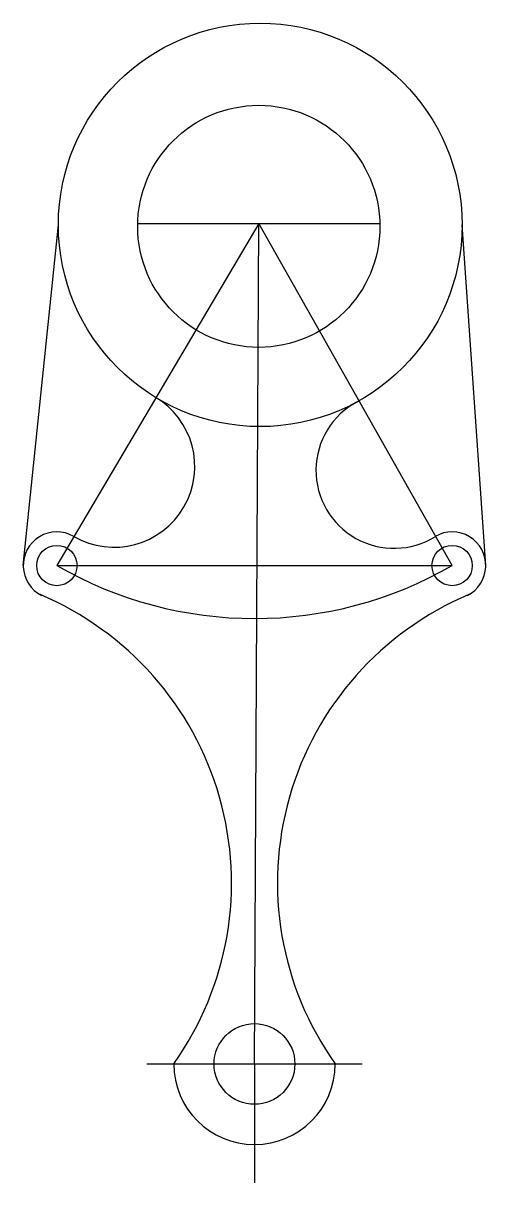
# Model space of a CAD drawing. Header units: inches. Extents: x 77 to 146, y 7 to 180.
import ezdxf

# ---------------------------------------------------------------- set-up
doc = ezdxf.new("R2010")
doc.units = ezdxf.units.IN
doc.header["$MEASUREMENT"] = 0

msp = doc.modelspace()

# ---------------------------------------------------------------- linework, layer by layer
for p, q in [((112.24, 150.1), (82.23, 99.23)), ((94.25, 150.1), (130.24, 150.1)), ((111.6, 25.1), (112.24, 150.1)), ((140.97, 99.23), (112.24, 150.1)), ((77.23, 99.23), (82.45, 149.89)), ((145.97, 99.23), (142.45, 149.89)), ((82.23, 99.23), (140.97, 99.23)), ((79.73, 94.9), (79.72, 94.89)), ((143.47, 94.9), (143.48, 94.89)), ((95.6, 25.1), (127.6, 25.1)), ((111.6, 25.1), (111.6, 13.1)), ((111.6, 13.1), (111.6, 7.42))]:
    msp.add_line(p, q)
for centre, radius in [((112.45, 149.89), 30), ((112.24, 149.68), 18), ((82.23, 99.23), 3), ((140.97, 99.23), 3), ((111.6, 25.1), 6)]:
    msp.add_circle(centre, radius)
for centre, radius, start, end in [((90.73, 113.95), 12, 240, 60), ((132.32, 113.37), 11.58, 117.9711, 302.1207), ((82.23, 99.23), 5, 60, 243.1495), ((140.97, 99.23), 5, 296.8505, 120), ((111.6, 150.1), 58.75, 240, 300), ((61.68, 52.03), 46.51, 324.6275, 67.1698), ((161.52, 52.03), 46.51, 112.8302, 215.3725), ((111.6, 25.1), 12, 180, 0)]:
    msp.add_arc(centre, radius, start, end)

doc.saveas('drawing.dxf')
